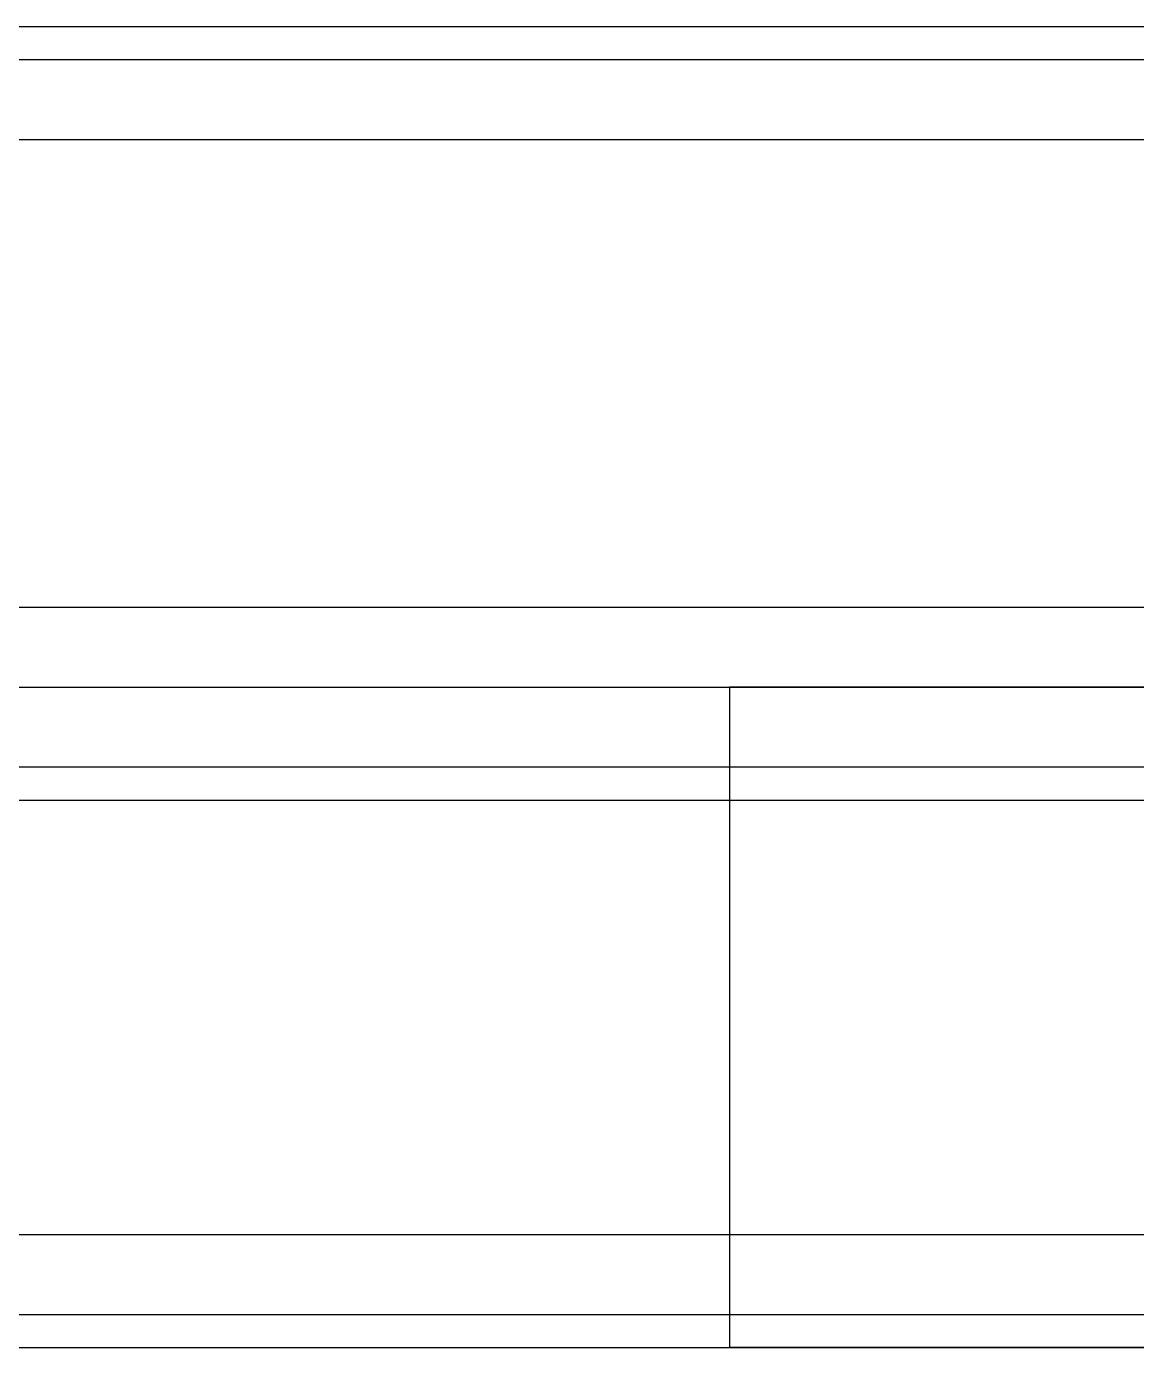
# Model space of a CAD drawing. Header units: millimetres. Extents: x -2000 to 0, y -2 to 2.
# Drawn here: x -380.178 to -376.187, y -2.375 to 2.375 of the extents above; entities that cross this region are included whole.
import ezdxf

# ---------------------------------------------------------------- set-up
doc = ezdxf.new("R2010")
doc.units = ezdxf.units.MM
doc.header["$MEASUREMENT"] = 0
doc.layers.add('2 Meter Open Rail', color=7, linetype='Continuous')

msp = doc.modelspace()

# ---------------------------------------------------------------- linework, layer by layer
at = {"layer": '2 Meter Open Rail', "lineweight": 30}
for p, q in [((-1000, 2.375, 69.9355), (0, 2.375, 69.9355)), ((-2000, 2.375, 20.122), (0, 2.375, 20.122)), ((-2000, 2.375, 19.9355), (0, 2.375, 19.9355)), ((-1000, 2.375, 70.122), (0, 2.375, 70.122)), ((-2000, 2.256, 20.4094), (0, 2.256, 20.4094)), ((-1000, 2.256, 70.4094), (0, 2.256, 70.4094)), ((-2000, 1.9686, 19.5291), (0, 1.9686, 19.5291)), ((-1000, 1.9686, 69.5291), (0, 1.9686, 69.5291)), ((-2000, 0.2874, 22.378), (0, 0.2874, 22.378)), ((-1000, 0.2874, 72.378), (0, 0.2874, 72.378)), ((-2000, 0, 19.5291), (0, 0, 19.5291)), ((-1000, 0, 69.5291), (0, 0, 69.5291)), ((-377.2544, 0, 64.4972), (-377.2892, 0, 64.4393)), ((-377.218, 0, 64.5544), (-377.2544, 0, 64.4972)), ((-377.1801, 0, 64.6108), (-377.218, 0, 64.5544)), ((-377.1407, 0, 64.6663), (-377.1801, 0, 64.6108)), ((-377.0997, 0, 64.721), (-377.1407, 0, 64.6663)), ((-377.0573, 0, 64.7746), (-377.0997, 0, 64.721)), ((-377.0135, 0, 64.8272), (-377.0573, 0, 64.7746)), ((-376.9683, 0, 64.8787), (-377.0135, 0, 64.8272)), ((-376.9217, 0, 64.929), (-376.9683, 0, 64.8787)), ((-376.8738, 0, 64.9781), (-376.9217, 0, 64.929)), ((-376.8247, 0, 65.026), (-376.8738, 0, 64.9781)), ((-376.7744, 0, 65.0726), (-376.8247, 0, 65.026)), ((-376.7229, 0, 65.1178), (-376.7744, 0, 65.0726)), ((-376.6703, 0, 65.1616), (-376.7229, 0, 65.1178)), ((-376.6167, 0, 65.204), (-376.6703, 0, 65.1616)), ((-376.562, 0, 65.245), (-376.6167, 0, 65.204)), ((-376.5065, 0, 65.2844), (-376.562, 0, 65.245)), ((-376.4501, 0, 65.3223), (-376.5065, 0, 65.2844)), ((-376.3929, 0, 65.3587), (-376.4501, 0, 65.3223)), ((-376.335, 0, 65.3935), (-376.3929, 0, 65.3587)), ((-376.2764, 0, 65.4267), (-376.335, 0, 65.3935)), ((-376.2171, 0, 65.4583), (-376.2764, 0, 65.4267)), ((-376.1574, 0, 65.4882), (-376.2171, 0, 65.4583)), ((-2000, 0, 0.4064), (0, 0, 0.4064)), ((-1000, 0, 50.4064), (0, 0, 50.4064)), ((-377.6493, 0, 13.1631), (-377.65, 0, 6.4043)), ((-377.65, 0, 6.4043), (-377.6493, 0, 6.3455)), ((-377.65, 0, 6.4043), (-377.65, -2.375, 6.4043)), ((-377.65, 0, 13.1043), (-377.65, -2.375, 13.1043)), ((-377.6493, 0, 63.1631), (-377.65, 0, 56.4043)), ((-377.65, 0, 56.4043), (-377.6493, 0, 56.3455)), ((-377.65, 0, 56.4043), (-377.65, -2.375, 56.4043)), ((-377.65, 0, 63.1043), (-377.65, -2.375, 63.1043)), ((-377.6474, 0, 13.2224), (-377.6493, 0, 13.1631)), ((-377.6493, 0, 6.3455), (-377.6474, 0, 6.2862)), ((-377.6474, 0, 63.2224), (-377.6493, 0, 63.1631)), ((-377.6493, 0, 56.3455), (-377.6474, 0, 56.2862)), ((-377.644, 0, 13.2822), (-377.6474, 0, 13.2224)), ((-377.6474, 0, 6.2862), (-377.644, 0, 6.2264)), ((-377.644, 0, 63.2822), (-377.6474, 0, 63.2224)), ((-377.6474, 0, 56.2862), (-377.644, 0, 56.2264)), ((-377.6393, 0, 13.3424), (-377.644, 0, 13.2822)), ((-377.644, 0, 6.2264), (-377.6393, 0, 6.1662)), ((-377.6393, 0, 63.3424), (-377.644, 0, 63.2822)), ((-377.644, 0, 56.2264), (-377.6393, 0, 56.1662)), ((-377.6331, 0, 13.403), (-377.6393, 0, 13.3424)), ((-377.6393, 0, 6.1662), (-377.6331, 0, 6.1056)), ((-377.6331, 0, 63.403), (-377.6393, 0, 63.3424)), ((-377.6393, 0, 56.1662), (-377.6331, 0, 56.1056)), ((-377.6255, 0, 13.4639), (-377.6331, 0, 13.403)), ((-377.6331, 0, 6.1056), (-377.6255, 0, 6.0447)), ((-377.6255, 0, 63.4639), (-377.6331, 0, 63.403)), ((-377.6331, 0, 56.1056), (-377.6255, 0, 56.0447)), ((-377.6164, 0, 13.5251), (-377.6255, 0, 13.4639)), ((-377.6255, 0, 6.0447), (-377.6164, 0, 5.9835)), ((-377.6164, 0, 63.5251), (-377.6255, 0, 63.4639)), ((-377.6255, 0, 56.0447), (-377.6164, 0, 55.9835)), ((-377.6058, 0, 13.5865), (-377.6164, 0, 13.5251)), ((-377.6164, 0, 5.9835), (-377.6058, 0, 5.9221)), ((-377.6058, 0, 63.5865), (-377.6164, 0, 63.5251)), ((-377.6164, 0, 55.9835), (-377.6058, 0, 55.9221)), ((-377.5936, 0, 13.6481), (-377.6058, 0, 13.5865)), ((-377.6058, 0, 5.9221), (-377.5936, 0, 5.8605)), ((-377.5936, 0, 63.6481), (-377.6058, 0, 63.5865)), ((-377.6058, 0, 55.9221), (-377.5936, 0, 55.8605)), ((-377.5799, 0, 13.7098), (-377.5936, 0, 13.6481)), ((-377.5936, 0, 5.8605), (-377.5799, 0, 5.7988)), ((-377.5799, 0, 63.7098), (-377.5936, 0, 63.6481)), ((-377.5936, 0, 55.8605), (-377.5799, 0, 55.7988)), ((-377.5646, 0, 13.7716), (-377.5799, 0, 13.7098)), ((-377.5799, 0, 5.7988), (-377.5646, 0, 5.737)), ((-377.5646, 0, 63.7716), (-377.5799, 0, 63.7098)), ((-377.5799, 0, 55.7988), (-377.5646, 0, 55.737)), ((-377.5477, 0, 13.8335), (-377.5646, 0, 13.7716)), ((-377.5646, 0, 5.737), (-377.5477, 0, 5.6751)), ((-377.5477, 0, 63.8335), (-377.5646, 0, 63.7716)), ((-377.5646, 0, 55.737), (-377.5477, 0, 55.6751)), ((-377.5292, 0, 13.8953), (-377.5477, 0, 13.8335)), ((-377.5477, 0, 5.6751), (-377.5292, 0, 5.6133)), ((-377.5292, 0, 63.8953), (-377.5477, 0, 63.8335)), ((-377.5477, 0, 55.6751), (-377.5292, 0, 55.6133)), ((-377.5091, 0, 13.9569), (-377.5292, 0, 13.8953)), ((-377.5292, 0, 5.6133), (-377.5091, 0, 5.5517)), ((-377.5091, 0, 63.9569), (-377.5292, 0, 63.8953)), ((-377.5292, 0, 55.6133), (-377.5091, 0, 55.5517)), ((-377.4873, 0, 14.0185), (-377.5091, 0, 13.9569)), ((-377.5091, 0, 5.5517), (-377.4873, 0, 5.4901)), ((-377.4873, 0, 64.0185), (-377.5091, 0, 63.9569)), ((-377.5091, 0, 55.5517), (-377.4873, 0, 55.4901)), ((-377.4639, 0, 14.0798), (-377.4873, 0, 14.0185)), ((-377.4873, 0, 5.4901), (-377.4639, 0, 5.4288)), ((-377.4639, 0, 64.0798), (-377.4873, 0, 64.0185)), ((-377.4873, 0, 55.4901), (-377.4639, 0, 55.4288)), ((-377.4389, 0, 14.1408), (-377.4639, 0, 14.0798)), ((-377.4639, 0, 5.4288), (-377.4389, 0, 5.3678)), ((-377.4389, 0, 64.1408), (-377.4639, 0, 64.0798)), ((-377.4639, 0, 55.4288), (-377.4389, 0, 55.3678)), ((-377.4122, 0, 14.2014), (-377.4389, 0, 14.1408)), ((-377.4389, 0, 5.3678), (-377.4122, 0, 5.3072)), ((-377.4122, 0, 64.2014), (-377.4389, 0, 64.1408)), ((-377.4389, 0, 55.3678), (-377.4122, 0, 55.3072)), ((-377.3839, 0, 14.2617), (-377.4122, 0, 14.2014)), ((-377.4122, 0, 5.3072), (-377.3839, 0, 5.2469)), ((-377.3839, 0, 64.2617), (-377.4122, 0, 64.2014)), ((-377.4122, 0, 55.3072), (-377.3839, 0, 55.2469)), ((-377.354, 0, 14.3214), (-377.3839, 0, 14.2617)), ((-377.3839, 0, 5.2469), (-377.354, 0, 5.1872)), ((-377.354, 0, 64.3214), (-377.3839, 0, 64.2617)), ((-377.3839, 0, 55.2469), (-377.354, 0, 55.1872)), ((-377.3224, 0, 14.3807), (-377.354, 0, 14.3214)), ((-377.354, 0, 5.1872), (-377.3224, 0, 5.1279)), ((-377.3224, 0, 64.3807), (-377.354, 0, 64.3214)), ((-377.354, 0, 55.1872), (-377.3224, 0, 55.1279)), ((-377.2892, 0, 14.4393), (-377.3224, 0, 14.3807)), ((-377.3224, 0, 5.1279), (-377.2892, 0, 5.0693)), ((-377.2892, 0, 64.4393), (-377.3224, 0, 64.3807)), ((-377.3224, 0, 55.1279), (-377.2892, 0, 55.0693)), ((-377.2544, 0, 14.4972), (-377.2892, 0, 14.4393)), ((-377.2892, 0, 5.0693), (-377.2544, 0, 5.0114)), ((-377.2892, 0, 55.0693), (-377.2544, 0, 55.0114)), ((-377.218, 0, 14.5544), (-377.2544, 0, 14.4972)), ((-377.2544, 0, 5.0114), (-377.218, 0, 4.9542)), ((-377.2544, 0, 55.0114), (-377.218, 0, 54.9542)), ((-377.1801, 0, 14.6108), (-377.218, 0, 14.5544)), ((-377.218, 0, 4.9542), (-377.1801, 0, 4.8978)), ((-377.218, 0, 54.9542), (-377.1801, 0, 54.8978)), ((-377.1407, 0, 14.6663), (-377.1801, 0, 14.6108)), ((-377.1801, 0, 4.8978), (-377.1407, 0, 4.8423)), ((-377.1801, 0, 54.8978), (-377.1407, 0, 54.8423)), ((-377.0997, 0, 14.721), (-377.1407, 0, 14.6663)), ((-377.1407, 0, 4.8423), (-377.0997, 0, 4.7876)), ((-377.1407, 0, 54.8423), (-377.0997, 0, 54.7876)), ((-377.0573, 0, 14.7746), (-377.0997, 0, 14.721)), ((-377.0997, 0, 4.7876), (-377.0573, 0, 4.734)), ((-377.0997, 0, 54.7876), (-377.0573, 0, 54.734)), ((-377.0135, 0, 14.8272), (-377.0573, 0, 14.7746)), ((-377.0573, 0, 4.734), (-377.0135, 0, 4.6814)), ((-377.0573, 0, 54.734), (-377.0135, 0, 54.6814)), ((-376.9683, 0, 14.8787), (-377.0135, 0, 14.8272)), ((-377.0135, 0, 4.6814), (-376.9683, 0, 4.6299)), ((-377.0135, 0, 54.6814), (-376.9683, 0, 54.6299)), ((-376.9217, 0, 14.929), (-376.9683, 0, 14.8787)), ((-376.9683, 0, 4.6299), (-376.9217, 0, 4.5796)), ((-376.9683, 0, 54.6299), (-376.9217, 0, 54.5796)), ((-376.8738, 0, 14.9781), (-376.9217, 0, 14.929)), ((-376.9217, 0, 4.5796), (-376.8738, 0, 4.5305)), ((-376.9217, 0, 54.5796), (-376.8738, 0, 54.5305)), ((-376.8247, 0, 15.026), (-376.8738, 0, 14.9781)), ((-376.8738, 0, 4.5305), (-376.8247, 0, 4.4826)), ((-376.8738, 0, 54.5305), (-376.8247, 0, 54.4826)), ((-376.7744, 0, 15.0726), (-376.8247, 0, 15.026)), ((-376.8247, 0, 4.4826), (-376.7744, 0, 4.436)), ((-376.8247, 0, 54.4826), (-376.7744, 0, 54.436)), ((-376.7229, 0, 15.1178), (-376.7744, 0, 15.0726)), ((-376.7744, 0, 4.436), (-376.7229, 0, 4.3908)), ((-376.7744, 0, 54.436), (-376.7229, 0, 54.3908)), ((-376.6703, 0, 15.1616), (-376.7229, 0, 15.1178)), ((-376.7229, 0, 4.3908), (-376.6703, 0, 4.347)), ((-376.7229, 0, 54.3908), (-376.6703, 0, 54.347)), ((-376.6167, 0, 15.204), (-376.6703, 0, 15.1616)), ((-376.6703, 0, 4.347), (-376.6167, 0, 4.3046)), ((-376.6703, 0, 54.347), (-376.6167, 0, 54.3046)), ((-376.562, 0, 15.245), (-376.6167, 0, 15.204)), ((-376.6167, 0, 4.3046), (-376.562, 0, 4.2636)), ((-376.6167, 0, 54.3046), (-376.562, 0, 54.2636)), ((-376.5065, 0, 15.2844), (-376.562, 0, 15.245)), ((-376.562, 0, 4.2636), (-376.5065, 0, 4.2242)), ((-376.562, 0, 54.2636), (-376.5065, 0, 54.2242)), ((-376.4501, 0, 15.3223), (-376.5065, 0, 15.2844)), ((-376.5065, 0, 4.2242), (-376.4501, 0, 4.1863)), ((-376.5065, 0, 54.2242), (-376.4501, 0, 54.1863)), ((-376.3929, 0, 15.3587), (-376.4501, 0, 15.3223)), ((-376.4501, 0, 4.1863), (-376.3929, 0, 4.1499)), ((-376.4501, 0, 54.1863), (-376.3929, 0, 54.1499)), ((-376.335, 0, 15.3935), (-376.3929, 0, 15.3587)), ((-376.3929, 0, 4.1499), (-376.335, 0, 4.1151)), ((-376.3929, 0, 54.1499), (-376.335, 0, 54.1151)), ((-376.2764, 0, 15.4267), (-376.335, 0, 15.3935)), ((-376.335, 0, 4.1151), (-376.2764, 0, 4.0819)), ((-376.335, 0, 54.1151), (-376.2764, 0, 54.0819)), ((-376.2171, 0, 15.4583), (-376.2764, 0, 15.4267)), ((-376.2764, 0, 4.0819), (-376.2171, 0, 4.0503)), ((-376.2764, 0, 54.0819), (-376.2171, 0, 54.0503)), ((-376.1574, 0, 15.4882), (-376.2171, 0, 15.4583)), ((-376.2171, 0, 4.0503), (-376.1574, 0, 4.0204)), ((-376.2171, 0, 54.0503), (-376.1574, 0, 54.0204)), ((-2000, -0.2874, 22.378), (0, -0.2874, 22.378)), ((-1000, -0.2874, 72.378), (0, -0.2874, 72.378)), ((-2000, -0.4064), (0, -0.4064)), ((-1000, -0.4064, 50), (0, -0.4064, 50)), ((-2000, -1.9686), (0, -1.9686)), ((-1000, -1.9686, 50), (0, -1.9686, 50)), ((-2000, -2.256, 20.4094), (0, -2.256, 20.4094)), ((-1000, -2.256, 70.4094), (0, -2.256, 70.4094)), ((-2000, -2.375, 0.4064), (0, -2.375, 0.4064)), ((-2000, -2.375, 20.122), (0, -2.375, 20.122)), ((-1000, -2.375, 50.4064), (0, -2.375, 50.4064)), ((-1000, -2.375, 70.122), (0, -2.375, 70.122)), ((-377.6493, -2.375, 6.3455), (-377.65, -2.375, 13.1043)), ((-377.65, -2.375, 13.1043), (-377.6493, -2.375, 13.1631)), ((-377.6493, -2.375, 56.3455), (-377.65, -2.375, 63.1043)), ((-377.65, -2.375, 63.1043), (-377.6493, -2.375, 63.1631)), ((-377.6474, -2.375, 6.2862), (-377.6493, -2.375, 6.3455)), ((-377.6493, -2.375, 13.1631), (-377.6474, -2.375, 13.2224)), ((-377.6474, -2.375, 56.2862), (-377.6493, -2.375, 56.3455)), ((-377.6493, -2.375, 63.1631), (-377.6474, -2.375, 63.2224)), ((-377.644, -2.375, 6.2264), (-377.6474, -2.375, 6.2862)), ((-377.6474, -2.375, 13.2224), (-377.644, -2.375, 13.2822)), ((-377.644, -2.375, 56.2264), (-377.6474, -2.375, 56.2862)), ((-377.6474, -2.375, 63.2224), (-377.644, -2.375, 63.2822)), ((-377.6393, -2.375, 6.1662), (-377.644, -2.375, 6.2264)), ((-377.644, -2.375, 13.2822), (-377.6393, -2.375, 13.3424)), ((-377.6393, -2.375, 56.1662), (-377.644, -2.375, 56.2264)), ((-377.644, -2.375, 63.2822), (-377.6393, -2.375, 63.3424)), ((-377.6331, -2.375, 6.1056), (-377.6393, -2.375, 6.1662)), ((-377.6393, -2.375, 13.3424), (-377.6331, -2.375, 13.403)), ((-377.6331, -2.375, 56.1056), (-377.6393, -2.375, 56.1662)), ((-377.6393, -2.375, 63.3424), (-377.6331, -2.375, 63.403)), ((-377.6255, -2.375, 6.0447), (-377.6331, -2.375, 6.1056)), ((-377.6331, -2.375, 13.403), (-377.6255, -2.375, 13.4639)), ((-377.6255, -2.375, 56.0447), (-377.6331, -2.375, 56.1056)), ((-377.6331, -2.375, 63.403), (-377.6255, -2.375, 63.4639)), ((-377.6164, -2.375, 5.9835), (-377.6255, -2.375, 6.0447)), ((-377.6255, -2.375, 13.4639), (-377.6164, -2.375, 13.5251)), ((-377.6164, -2.375, 55.9835), (-377.6255, -2.375, 56.0447)), ((-377.6255, -2.375, 63.4639), (-377.6164, -2.375, 63.5251)), ((-377.6058, -2.375, 5.9221), (-377.6164, -2.375, 5.9835)), ((-377.6164, -2.375, 13.5251), (-377.6058, -2.375, 13.5865)), ((-377.6058, -2.375, 55.9221), (-377.6164, -2.375, 55.9835)), ((-377.6164, -2.375, 63.5251), (-377.6058, -2.375, 63.5865)), ((-377.5936, -2.375, 5.8605), (-377.6058, -2.375, 5.9221)), ((-377.6058, -2.375, 13.5865), (-377.5936, -2.375, 13.6481)), ((-377.5936, -2.375, 55.8605), (-377.6058, -2.375, 55.9221)), ((-377.6058, -2.375, 63.5865), (-377.5936, -2.375, 63.6481)), ((-377.5799, -2.375, 5.7988), (-377.5936, -2.375, 5.8605)), ((-377.5936, -2.375, 13.6481), (-377.5799, -2.375, 13.7098)), ((-377.5799, -2.375, 55.7988), (-377.5936, -2.375, 55.8605)), ((-377.5936, -2.375, 63.6481), (-377.5799, -2.375, 63.7098)), ((-377.5646, -2.375, 5.737), (-377.5799, -2.375, 5.7988)), ((-377.5799, -2.375, 13.7098), (-377.5646, -2.375, 13.7716)), ((-377.5646, -2.375, 55.737), (-377.5799, -2.375, 55.7988)), ((-377.5799, -2.375, 63.7098), (-377.5646, -2.375, 63.7716)), ((-377.5477, -2.375, 5.6751), (-377.5646, -2.375, 5.737)), ((-377.5646, -2.375, 13.7716), (-377.5477, -2.375, 13.8335)), ((-377.5477, -2.375, 55.6751), (-377.5646, -2.375, 55.737)), ((-377.5646, -2.375, 63.7716), (-377.5477, -2.375, 63.8335)), ((-377.5292, -2.375, 5.6133), (-377.5477, -2.375, 5.6751)), ((-377.5477, -2.375, 13.8335), (-377.5292, -2.375, 13.8953)), ((-377.5292, -2.375, 55.6133), (-377.5477, -2.375, 55.6751)), ((-377.5477, -2.375, 63.8335), (-377.5292, -2.375, 63.8953)), ((-377.5091, -2.375, 5.5517), (-377.5292, -2.375, 5.6133)), ((-377.5292, -2.375, 13.8953), (-377.5091, -2.375, 13.9569)), ((-377.5091, -2.375, 55.5517), (-377.5292, -2.375, 55.6133)), ((-377.5292, -2.375, 63.8953), (-377.5091, -2.375, 63.9569)), ((-377.4873, -2.375, 5.4901), (-377.5091, -2.375, 5.5517)), ((-377.5091, -2.375, 13.9569), (-377.4873, -2.375, 14.0185)), ((-377.4873, -2.375, 55.4901), (-377.5091, -2.375, 55.5517)), ((-377.5091, -2.375, 63.9569), (-377.4873, -2.375, 64.0185)), ((-377.4639, -2.375, 5.4288), (-377.4873, -2.375, 5.4901)), ((-377.4873, -2.375, 14.0185), (-377.4639, -2.375, 14.0798)), ((-377.4639, -2.375, 55.4288), (-377.4873, -2.375, 55.4901)), ((-377.4873, -2.375, 64.0185), (-377.4639, -2.375, 64.0798)), ((-377.4389, -2.375, 5.3678), (-377.4639, -2.375, 5.4288)), ((-377.4639, -2.375, 14.0798), (-377.4389, -2.375, 14.1408)), ((-377.4389, -2.375, 55.3678), (-377.4639, -2.375, 55.4288)), ((-377.4639, -2.375, 64.0798), (-377.4389, -2.375, 64.1408)), ((-377.4122, -2.375, 5.3072), (-377.4389, -2.375, 5.3678)), ((-377.4389, -2.375, 14.1408), (-377.4122, -2.375, 14.2014)), ((-377.4122, -2.375, 55.3072), (-377.4389, -2.375, 55.3678)), ((-377.4389, -2.375, 64.1408), (-377.4122, -2.375, 64.2014)), ((-377.3839, -2.375, 5.2469), (-377.4122, -2.375, 5.3072)), ((-377.4122, -2.375, 14.2014), (-377.3839, -2.375, 14.2617)), ((-377.3839, -2.375, 55.2469), (-377.4122, -2.375, 55.3072)), ((-377.4122, -2.375, 64.2014), (-377.3839, -2.375, 64.2617)), ((-377.354, -2.375, 5.1872), (-377.3839, -2.375, 5.2469)), ((-377.3839, -2.375, 14.2617), (-377.354, -2.375, 14.3214)), ((-377.354, -2.375, 55.1872), (-377.3839, -2.375, 55.2469)), ((-377.3839, -2.375, 64.2617), (-377.354, -2.375, 64.3214)), ((-377.3224, -2.375, 5.1279), (-377.354, -2.375, 5.1872)), ((-377.354, -2.375, 14.3214), (-377.3224, -2.375, 14.3807)), ((-377.3224, -2.375, 55.1279), (-377.354, -2.375, 55.1872)), ((-377.354, -2.375, 64.3214), (-377.3224, -2.375, 64.3807)), ((-377.2892, -2.375, 5.0693), (-377.3224, -2.375, 5.1279)), ((-377.3224, -2.375, 14.3807), (-377.2892, -2.375, 14.4393)), ((-377.2892, -2.375, 55.0693), (-377.3224, -2.375, 55.1279)), ((-377.3224, -2.375, 64.3807), (-377.2892, -2.375, 64.4393)), ((-377.2544, -2.375, 5.0114), (-377.2892, -2.375, 5.0693)), ((-377.2892, -2.375, 14.4393), (-377.2544, -2.375, 14.4972)), ((-377.2544, -2.375, 55.0114), (-377.2892, -2.375, 55.0693)), ((-377.2892, -2.375, 64.4393), (-377.2544, -2.375, 64.4972)), ((-377.218, -2.375, 4.9542), (-377.2544, -2.375, 5.0114)), ((-377.2544, -2.375, 14.4972), (-377.218, -2.375, 14.5544)), ((-377.218, -2.375, 54.9542), (-377.2544, -2.375, 55.0114)), ((-377.2544, -2.375, 64.4972), (-377.218, -2.375, 64.5544)), ((-377.1801, -2.375, 4.8978), (-377.218, -2.375, 4.9542)), ((-377.218, -2.375, 14.5544), (-377.1801, -2.375, 14.6108)), ((-377.1801, -2.375, 54.8978), (-377.218, -2.375, 54.9542)), ((-377.218, -2.375, 64.5544), (-377.1801, -2.375, 64.6108)), ((-377.1407, -2.375, 4.8423), (-377.1801, -2.375, 4.8978)), ((-377.1801, -2.375, 14.6108), (-377.1407, -2.375, 14.6663)), ((-377.1407, -2.375, 54.8423), (-377.1801, -2.375, 54.8978)), ((-377.1801, -2.375, 64.6108), (-377.1407, -2.375, 64.6663)), ((-377.0997, -2.375, 4.7876), (-377.1407, -2.375, 4.8423)), ((-377.1407, -2.375, 14.6663), (-377.0997, -2.375, 14.721)), ((-377.0997, -2.375, 54.7876), (-377.1407, -2.375, 54.8423)), ((-377.1407, -2.375, 64.6663), (-377.0997, -2.375, 64.721)), ((-377.0573, -2.375, 4.734), (-377.0997, -2.375, 4.7876)), ((-377.0997, -2.375, 14.721), (-377.0573, -2.375, 14.7746)), ((-377.0573, -2.375, 54.734), (-377.0997, -2.375, 54.7876)), ((-377.0997, -2.375, 64.721), (-377.0573, -2.375, 64.7746)), ((-377.0135, -2.375, 4.6814), (-377.0573, -2.375, 4.734)), ((-377.0573, -2.375, 14.7746), (-377.0135, -2.375, 14.8272)), ((-377.0135, -2.375, 54.6814), (-377.0573, -2.375, 54.734)), ((-377.0573, -2.375, 64.7746), (-377.0135, -2.375, 64.8272)), ((-376.9683, -2.375, 4.6299), (-377.0135, -2.375, 4.6814)), ((-377.0135, -2.375, 14.8272), (-376.9683, -2.375, 14.8787)), ((-376.9683, -2.375, 54.6299), (-377.0135, -2.375, 54.6814)), ((-377.0135, -2.375, 64.8272), (-376.9683, -2.375, 64.8787)), ((-376.9217, -2.375, 4.5796), (-376.9683, -2.375, 4.6299)), ((-376.9683, -2.375, 14.8787), (-376.9217, -2.375, 14.929)), ((-376.9217, -2.375, 54.5796), (-376.9683, -2.375, 54.6299)), ((-376.9683, -2.375, 64.8787), (-376.9217, -2.375, 64.929)), ((-376.8738, -2.375, 4.5305), (-376.9217, -2.375, 4.5796)), ((-376.9217, -2.375, 14.929), (-376.8738, -2.375, 14.9781)), ((-376.8738, -2.375, 54.5305), (-376.9217, -2.375, 54.5796)), ((-376.9217, -2.375, 64.929), (-376.8738, -2.375, 64.9781)), ((-376.8247, -2.375, 4.4826), (-376.8738, -2.375, 4.5305)), ((-376.8738, -2.375, 14.9781), (-376.8247, -2.375, 15.026)), ((-376.8247, -2.375, 54.4826), (-376.8738, -2.375, 54.5305)), ((-376.8738, -2.375, 64.9781), (-376.8247, -2.375, 65.026)), ((-376.7744, -2.375, 4.436), (-376.8247, -2.375, 4.4826)), ((-376.8247, -2.375, 15.026), (-376.7744, -2.375, 15.0726)), ((-376.7744, -2.375, 54.436), (-376.8247, -2.375, 54.4826)), ((-376.8247, -2.375, 65.026), (-376.7744, -2.375, 65.0726)), ((-376.7229, -2.375, 4.3908), (-376.7744, -2.375, 4.436)), ((-376.7744, -2.375, 15.0726), (-376.7229, -2.375, 15.1178)), ((-376.7229, -2.375, 54.3908), (-376.7744, -2.375, 54.436)), ((-376.7744, -2.375, 65.0726), (-376.7229, -2.375, 65.1178)), ((-376.6703, -2.375, 4.347), (-376.7229, -2.375, 4.3908)), ((-376.7229, -2.375, 15.1178), (-376.6703, -2.375, 15.1616)), ((-376.6703, -2.375, 54.347), (-376.7229, -2.375, 54.3908)), ((-376.7229, -2.375, 65.1178), (-376.6703, -2.375, 65.1616)), ((-376.6167, -2.375, 4.3046), (-376.6703, -2.375, 4.347)), ((-376.6703, -2.375, 15.1616), (-376.6167, -2.375, 15.204)), ((-376.6167, -2.375, 54.3046), (-376.6703, -2.375, 54.347)), ((-376.6703, -2.375, 65.1616), (-376.6167, -2.375, 65.204)), ((-376.562, -2.375, 4.2636), (-376.6167, -2.375, 4.3046)), ((-376.6167, -2.375, 15.204), (-376.562, -2.375, 15.245)), ((-376.562, -2.375, 54.2636), (-376.6167, -2.375, 54.3046)), ((-376.6167, -2.375, 65.204), (-376.562, -2.375, 65.245)), ((-376.5065, -2.375, 4.2242), (-376.562, -2.375, 4.2636)), ((-376.562, -2.375, 15.245), (-376.5065, -2.375, 15.2844)), ((-376.5065, -2.375, 54.2242), (-376.562, -2.375, 54.2636)), ((-376.562, -2.375, 65.245), (-376.5065, -2.375, 65.2844)), ((-376.4501, -2.375, 4.1863), (-376.5065, -2.375, 4.2242)), ((-376.5065, -2.375, 15.2844), (-376.4501, -2.375, 15.3223)), ((-376.4501, -2.375, 54.1863), (-376.5065, -2.375, 54.2242)), ((-376.5065, -2.375, 65.2844), (-376.4501, -2.375, 65.3223)), ((-376.3929, -2.375, 4.1499), (-376.4501, -2.375, 4.1863)), ((-376.4501, -2.375, 15.3223), (-376.3929, -2.375, 15.3587)), ((-376.3929, -2.375, 54.1499), (-376.4501, -2.375, 54.1863)), ((-376.4501, -2.375, 65.3223), (-376.3929, -2.375, 65.3587)), ((-376.335, -2.375, 4.1151), (-376.3929, -2.375, 4.1499)), ((-376.3929, -2.375, 15.3587), (-376.335, -2.375, 15.3935)), ((-376.335, -2.375, 54.1151), (-376.3929, -2.375, 54.1499)), ((-376.3929, -2.375, 65.3587), (-376.335, -2.375, 65.3935)), ((-376.2764, -2.375, 4.0819), (-376.335, -2.375, 4.1151)), ((-376.335, -2.375, 15.3935), (-376.2764, -2.375, 15.4267)), ((-376.2764, -2.375, 54.0819), (-376.335, -2.375, 54.1151)), ((-376.335, -2.375, 65.3935), (-376.2764, -2.375, 65.4267)), ((-376.2171, -2.375, 4.0503), (-376.2764, -2.375, 4.0819)), ((-376.2764, -2.375, 15.4267), (-376.2171, -2.375, 15.4583)), ((-376.2171, -2.375, 54.0503), (-376.2764, -2.375, 54.0819)), ((-376.2764, -2.375, 65.4267), (-376.2171, -2.375, 65.4583)), ((-376.1574, -2.375, 4.0204), (-376.2171, -2.375, 4.0503)), ((-376.2171, -2.375, 15.4583), (-376.1574, -2.375, 15.4882)), ((-376.1574, -2.375, 54.0204), (-376.2171, -2.375, 54.0503)), ((-376.2171, -2.375, 65.4583), (-376.1574, -2.375, 65.4882))]:
    msp.add_line(p, q, dxfattribs=at)

doc.saveas('drawing.dxf')
